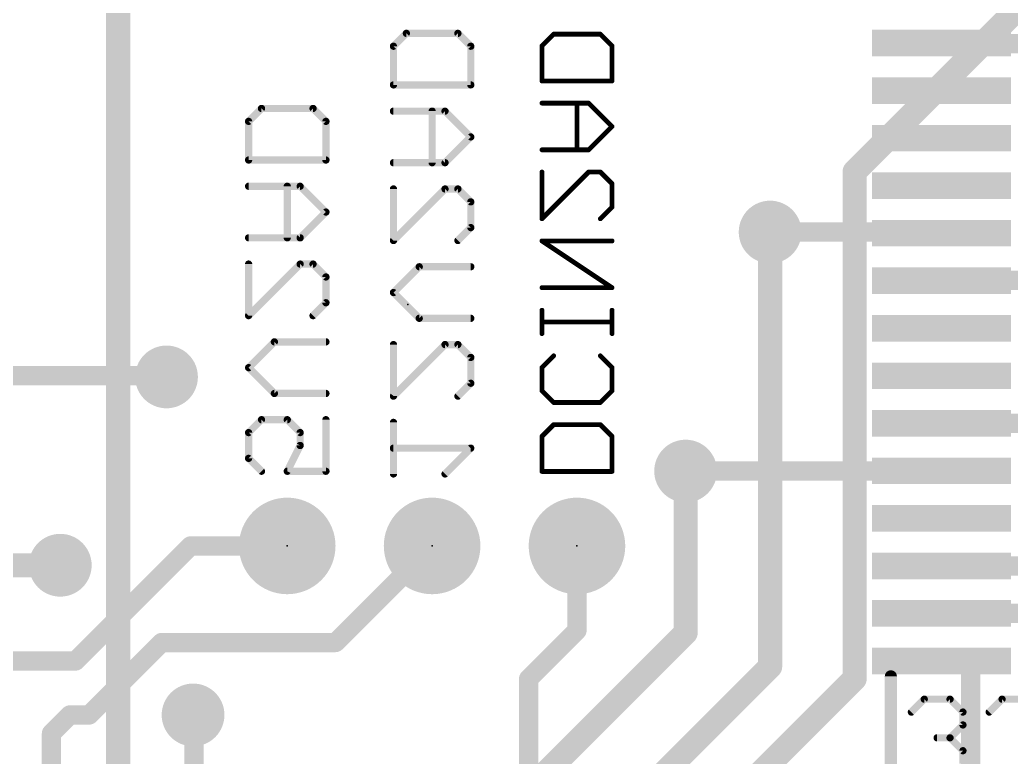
# Model space of a CAD drawing. Extents: x -19 to 124, y 0 to 88.
# Drawn here: x 46.72 to 57.15, y 54.93 to 62.68 of the extents above; entities that cross this region are included whole.
import ezdxf

# ---------------------------------------------------------------- set-up
doc = ezdxf.new("R2010")
doc.units = 0
for name, color, linetype in [('1', 12, 'CONTINUOUS'), ('15', 21, 'CONTINUOUS'), ('16', 132, 'CONTINUOUS'), ('17', 110, 'CONTINUOUS'), ('18', 110, 'CONTINUOUS'), ('2', 110, 'CONTINUOUS'), ('21', 253, 'CONTINUOUS'), ('23', 53, 'CONTINUOUS'), ('26', 251, 'CONTINUOUS')]:
    doc.layers.add(name, color=color, linetype=linetype)

# ---------------------------------------------------------------- blocks, each defined once
blk = doc.blocks.new('ROUNDP')
at = {"const_width": 0.5}
blk.add_lwpolyline([(0, -0.25, 1), (0, 0.25, 1), (0, -0.25)], format="xyb", dxfattribs=at)
blk = doc.blocks.new('RECT')
blk.add_solid([(-0.5, -0.5), (0.5, -0.5), (-0.5, 0.5), (0.5, 0.5)])
blk = doc.blocks.new('ROUNDV')
at = {"const_width": 0.5}
blk.add_lwpolyline([(0, -0.25, 1), (0, 0.25, 1), (0, -0.25)], format="xyb", dxfattribs=at)

msp = doc.modelspace()

# ---------------------------------------------------------------- linework, layer by layer
at = {"layer": '1', "const_width": 0.2032}
for points in [[(56.4134, 62.44), (56.4642, 62.4332)], [(56.4642, 62.4332), (60.0456, 62.4332)], [(54.61, 60.452), (56.4014, 60.452)], [(56.4014, 60.452), (56.4134, 60.44)], [(56.4174, 59.944), (56.4134, 59.94)], [(57.531, 59.944), (56.4174, 59.944)], [(45.1866, 58.94), (48.248, 58.94)], [(48.248, 58.94), (48.26, 58.928)], [(58.7429, 58.44), (56.4134, 58.44)], [(53.721, 57.9374), (56.3854, 57.9374)], [(56.3854, 57.9374), (56.4134, 57.94)], [(47.304, 55.94), (48.514, 57.15)], [(48.514, 57.15), (49.53, 57.15)], [(50.038, 56.134), (51.054, 57.15)], [(52.578, 57.15), (52.578, 56.261)], [(47.1424, 56.9468), (45.1934, 56.9468)], [(56.4134, 56.94), (57.741, 56.94)], [(56.4134, 56.44), (57.352, 56.44)], [(52.578, 56.261), (52.07, 55.753)], [(47.4472, 55.372), (48.2092, 56.134)], [(48.2092, 56.134), (50.038, 56.134)], [(45.1866, 55.94), (47.304, 55.94)], [(56.4134, 55.94), (56.7182, 55.94)], [(56.7182, 55.94), (56.7182, 50.0634)], [(52.07, 55.753), (52.07, 54.0966)], [(47.05, 55.178), (47.244, 55.372)], [(47.244, 55.372), (47.4472, 55.372)], [(48.55, 55.2344), (48.5394, 55.372)], [(47.05, 54.0766), (47.05, 55.178)], [(48.55, 54.0766), (48.55, 55.2344)]]:
    msp.add_lwpolyline(points, dxfattribs=at)
at = {"layer": '1', "const_width": 0.1016}
for points in [[(56.4201, 62.4904, 1), (56.4067, 62.3896)], [(56.4642, 62.484, 1), (56.4642, 62.3824)], [(56.4575, 62.3828, 1), (56.4709, 62.4836)], [(54.61, 60.5028, 1), (54.61, 60.4012)], [(56.4373, 60.4879, 1), (56.3655, 60.4161)], [(56.3775, 60.4041, 1), (56.4493, 60.4759)], [(56.4014, 60.4012, 1), (56.4014, 60.5028)], [(56.3775, 59.9759, 1), (56.4493, 59.9041)], [(56.4174, 59.9948, 1), (56.4174, 59.8932)], [(56.4533, 59.9081, 1), (56.3815, 59.9799)], [(48.2839, 58.9759, 1), (48.2121, 58.9041)], [(48.248, 58.8892, 1), (48.248, 58.9908)], [(48.2241, 58.8921, 1), (48.2959, 58.9639)], [(56.4134, 58.4908, 1), (56.4134, 58.3892)], [(53.721, 57.9882, 1), (53.721, 57.8866)], [(56.3807, 57.988, 1), (56.3901, 57.8868)], [(56.3854, 57.8866, 1), (56.3854, 57.9882)], [(56.4181, 57.8894, 1), (56.4087, 57.9906)], [(48.514, 57.2008, 1), (48.514, 57.0992)], [(48.5499, 57.1141, 1), (48.4781, 57.1859)], [(49.53, 57.0992, 1), (49.53, 57.2008)], [(51.0899, 57.1141, 1), (51.0181, 57.1859)], [(52.6288, 57.15, 1), (52.5272, 57.15)], [(47.1424, 56.896, 1), (47.1424, 56.9976)], [(56.4134, 56.9908, 1), (56.4134, 56.8892)], [(56.4134, 56.4908, 1), (56.4134, 56.3892)], [(52.6139, 56.2251, 1), (52.5421, 56.2969)], [(48.2092, 56.1848, 1), (48.2092, 56.0832)], [(48.2451, 56.0981, 1), (48.1733, 56.1699)], [(50.0021, 56.1699, 1), (50.0739, 56.0981)], [(50.038, 56.0832, 1), (50.038, 56.1848)], [(52.5272, 56.261, 1), (52.6288, 56.261)], [(47.2681, 55.9759, 1), (47.3399, 55.9041)], [(47.304, 55.8892, 1), (47.304, 55.9908)], [(56.4134, 55.9908, 1), (56.4134, 55.8892)], [(56.769, 55.94, 1), (56.6674, 55.94)], [(56.7182, 55.8892, 1), (56.7182, 55.9908)], [(52.1208, 55.753, 1), (52.0192, 55.753)], [(52.0341, 55.7889, 1), (52.1059, 55.7171)], [(47.244, 55.4228, 1), (47.244, 55.3212)], [(47.2799, 55.3361, 1), (47.2081, 55.4079)], [(47.4113, 55.4079, 1), (47.4831, 55.3361)], [(47.4472, 55.3212, 1), (47.4472, 55.4228)], [(48.59, 55.3759, 1), (48.4888, 55.3681)], [(47.1008, 55.178, 1), (46.9992, 55.178)], [(48.6008, 55.2344, 1), (48.4992, 55.2344)], [(48.4994, 55.2305, 1), (48.6006, 55.2383)], [(47.0141, 55.2139, 1), (47.0859, 55.1421)]]:
    msp.add_lwpolyline(points, format="xyb", dxfattribs=at)
at = {"layer": '15', "const_width": 0.254}
msp.add_lwpolyline([(47.752, 48.26), (47.752, 66.04)], dxfattribs=at)
at = {"layer": '16', "const_width": 0.254}
for points in [[(55.499, 61.087), (60.325, 65.913)], [(55.499, 55.753), (55.499, 61.087)], [(54.61, 55.88), (54.61, 60.452)], [(53.721, 56.2356), (53.721, 57.9374)], [(53.721, 56.2356), (49.0982, 51.6128)], [(50.8, 52.07), (54.61, 55.88)], [(52.705, 52.959), (55.499, 55.753)]]:
    msp.add_lwpolyline(points, dxfattribs=at)
at = {"layer": '16', "const_width": 0.127}
for points in [[(55.5625, 61.087, 1), (55.4355, 61.087)], [(55.4541, 61.1319, 1), (55.5439, 61.0421)], [(54.6735, 60.452, 1), (54.5465, 60.452)], [(53.7845, 57.9374, 1), (53.6575, 57.9374)], [(53.7659, 56.1907, 1), (53.6761, 56.2805)], [(53.6575, 56.2356, 1), (53.7845, 56.2356)], [(54.6549, 55.8351, 1), (54.5651, 55.9249)], [(54.5465, 55.88, 1), (54.6735, 55.88)], [(55.4355, 55.753, 1), (55.5625, 55.753)], [(55.5439, 55.7081, 1), (55.4541, 55.7979)]]:
    msp.add_lwpolyline(points, format="xyb", dxfattribs=at)
at = {"layer": '2', "const_width": 0.254}
msp.add_lwpolyline([(45.3644, 56.9468), (47.1424, 56.9468)], dxfattribs=at)
at = {"layer": '2', "const_width": 0.127}
msp.add_lwpolyline([(47.1424, 56.8833, 1), (47.1424, 57.0103)], format="xyb", dxfattribs=at)
at = {"layer": '21'}
for points, const_width in [([(55.88, 55.7784), (55.88, 54.61)], 0.127), ([(56.0959, 55.4022), (56.2315, 55.5378)], 0.0762), ([(56.2315, 55.5378), (56.5026, 55.5378)], 0.0762), ([(56.5026, 55.5378), (56.6382, 55.4022)], 0.0762), ([(56.9145, 55.4022), (57.0501, 55.5378)], 0.0762), ([(57.0501, 55.5378), (57.3212, 55.5378)], 0.0762), ([(56.6382, 55.4022), (56.6382, 55.2666)], 0.0762), ([(56.6382, 55.2666), (56.5026, 55.131)], 0.0762), ([(56.5026, 55.131), (56.3671, 55.131)], 0.0762), ([(56.5026, 55.131), (56.6382, 54.9955)], 0.0762), ([(56.6382, 54.9955), (56.6382, 54.8599)], 0.0762)]:
    msp.add_lwpolyline(points, dxfattribs=dict(at, const_width=const_width))
for points, const_width in [([(55.9118, 55.7784, 1), (55.8483, 55.7784)], 0.0635), ([(56.2315, 55.5568, 1), (56.2315, 55.5187)], 0.0381), ([(56.245, 55.5243, 1), (56.218, 55.5513)], 0.0381), ([(56.5161, 55.5513, 1), (56.4892, 55.5243)], 0.0381), ([(56.5026, 55.5187, 1), (56.5026, 55.5568)], 0.0381), ([(57.0501, 55.5568, 1), (57.0501, 55.5187)], 0.0381), ([(57.0635, 55.5243, 1), (57.0366, 55.5513)], 0.0381), ([(56.0824, 55.4157, 1), (56.1094, 55.3887)], 0.0381), ([(56.6573, 55.4022, 1), (56.6192, 55.4022)], 0.0381), ([(56.6248, 55.3887, 1), (56.6517, 55.4157)], 0.0381), ([(56.901, 55.4157, 1), (56.9279, 55.3887)], 0.0381), ([(56.6192, 55.2666, 1), (56.6573, 55.2666)], 0.0381), ([(56.6517, 55.2532, 1), (56.6248, 55.2801)], 0.0381), ([(56.3671, 55.1501, 1), (56.3671, 55.112)], 0.0381), ([(56.5161, 55.1445, 1), (56.4892, 55.1176)], 0.0381), ([(56.5026, 55.112, 1), (56.5026, 55.1501)], 0.0381), ([(56.4892, 55.1445, 1), (56.5161, 55.1176)], 0.0381), ([(56.6573, 54.9955, 1), (56.6192, 54.9955)], 0.0381), ([(56.6248, 54.982, 1), (56.6517, 55.0089)], 0.0381)]:
    msp.add_lwpolyline(points, format="xyb", dxfattribs=dict(at, const_width=const_width))
at = {"layer": '23'}
for p in [(50.8, 59.69), (49.53, 57.15), (51.054, 57.15), (52.578, 57.15)]:
    msp.add_point(p, dxfattribs=at)
at = {"layer": '26'}
for points, const_width in [([(50.6476, 62.407), (50.7832, 62.5426)], 0.0762), ([(50.7832, 62.5426), (51.3255, 62.5426)], 0.0762), ([(51.3255, 62.5426), (51.4611, 62.407)], 0.0762), ([(52.2097, 62.4107), (52.3326, 62.5336)], 0.0508), ([(52.3326, 62.5336), (52.8241, 62.5336)], 0.0508), ([(52.8241, 62.5336), (52.9469, 62.4107)], 0.0508), ([(50.6476, 62.0003), (50.6476, 62.407)], 0.0762), ([(51.4611, 62.407), (51.4611, 62.0003)], 0.0762), ([(52.2097, 62.0421), (52.2097, 62.4107)], 0.0508), ([(52.9469, 62.4107), (52.9469, 62.0421)], 0.0508), ([(52.9469, 62.0421), (52.2097, 62.0421)], 0.0508), ([(51.4611, 62.0003), (50.6476, 62.0003)], 0.0762), ([(49.1236, 61.6167), (49.2592, 61.7523)], 0.0762), ([(49.2592, 61.7523), (49.8015, 61.7523)], 0.0762), ([(49.8015, 61.7523), (49.9371, 61.6167)], 0.0762), ([(51.1899, 61.724), (50.6476, 61.724)], 0.0762), ([(51.0543, 61.1817), (51.0543, 61.724)], 0.0762), ([(51.4611, 61.4528), (51.1899, 61.724)], 0.0762), ([(52.7012, 61.8086), (52.2097, 61.8086)], 0.0508), ([(52.5783, 61.3171), (52.5783, 61.8086)], 0.0508), ([(52.9469, 61.5628), (52.7012, 61.8086)], 0.0508), ([(49.1236, 61.21), (49.1236, 61.6167)], 0.0762), ([(49.9371, 61.6167), (49.9371, 61.21)], 0.0762), ([(52.7012, 61.3171), (52.9469, 61.5628)], 0.0508), ([(51.1899, 61.1817), (51.4611, 61.4528)], 0.0762), ([(52.2097, 61.3171), (52.7012, 61.3171)], 0.0508), ([(49.9371, 61.21), (49.1236, 61.21)], 0.0762), ([(50.6476, 61.1817), (51.1899, 61.1817)], 0.0762), ([(52.2097, 61.0836), (52.2097, 60.5921)], 0.0508), ([(52.2097, 60.5921), (52.7012, 61.0836)], 0.0508), ([(52.7012, 61.0836), (52.8241, 61.0836)], 0.0508), ([(52.8241, 61.0836), (52.9469, 60.9607)], 0.0508), ([(49.6659, 60.9337), (49.1236, 60.9337)], 0.0762), ([(49.5303, 60.3914), (49.5303, 60.9337)], 0.0762), ([(49.9371, 60.6625), (49.6659, 60.9337)], 0.0762), ([(50.6476, 60.9054), (50.6476, 60.3631)], 0.0762), ([(50.6476, 60.3631), (51.1899, 60.9054)], 0.0762), ([(51.1899, 60.9054), (51.3255, 60.9054)], 0.0762), ([(51.3255, 60.9054), (51.4611, 60.7698)], 0.0762), ([(52.9469, 60.9607), (52.9469, 60.7149)], 0.0508), ([(51.4611, 60.7698), (51.4611, 60.4987)], 0.0762), ([(49.6659, 60.3914), (49.9371, 60.6625)], 0.0762), ([(52.9469, 60.7149), (52.8241, 60.5921)], 0.0508), ([(51.4611, 60.4987), (51.3255, 60.3631)], 0.0762), ([(49.1236, 60.3914), (49.6659, 60.3914)], 0.0762), ([(52.9469, 59.867), (52.2097, 60.3585)], 0.0508), ([(52.2097, 60.3585), (52.9469, 60.3585)], 0.0508), ([(49.1236, 60.1151), (49.1236, 59.5728)], 0.0762), ([(49.1236, 59.5728), (49.6659, 60.1151)], 0.0762), ([(49.6659, 60.1151), (49.8015, 60.1151)], 0.0762), ([(49.8015, 60.1151), (49.9371, 59.9796)], 0.0762), ([(50.6476, 59.8157), (50.9188, 60.0868)], 0.0762), ([(50.9188, 60.0868), (51.4611, 60.0868)], 0.0762), ([(49.9371, 59.9796), (49.9371, 59.7084)], 0.0762), ([(52.2097, 59.867), (52.9469, 59.867)], 0.0508), ([(50.9188, 59.5445), (50.6476, 59.8157)], 0.0762), ([(49.9371, 59.7084), (49.8015, 59.5728)], 0.0762), ([(52.2097, 59.3837), (52.2097, 59.6294)], 0.0508), ([(52.9469, 59.3837), (52.9469, 59.6294)], 0.0508), ([(51.4611, 59.5445), (50.9188, 59.5445)], 0.0762), ([(52.2097, 59.5066), (52.9469, 59.5066)], 0.0508), ([(49.1236, 59.0254), (49.3948, 59.2966)], 0.0762), ([(49.3948, 59.2966), (49.9371, 59.2966)], 0.0762), ([(50.6476, 59.2683), (50.6476, 58.7259)], 0.0762), ([(50.6476, 58.7259), (51.1899, 59.2683)], 0.0762), ([(51.1899, 59.2683), (51.3255, 59.2683)], 0.0762), ([(51.3255, 59.2683), (51.4611, 59.1327)], 0.0762), ([(51.4611, 59.1327), (51.4611, 58.8615)], 0.0762), ([(52.2097, 59.0273), (52.3326, 59.1502)], 0.0508), ([(52.8241, 59.1502), (52.9469, 59.0273)], 0.0508), ([(49.3948, 58.7542), (49.1236, 59.0254)], 0.0762), ([(52.2097, 58.7815), (52.2097, 59.0273)], 0.0508), ([(52.9469, 59.0273), (52.9469, 58.7815)], 0.0508), ([(51.4611, 58.8615), (51.3255, 58.7259)], 0.0762), ([(49.9371, 58.7542), (49.3948, 58.7542)], 0.0762), ([(52.3326, 58.6587), (52.2097, 58.7815)], 0.0508), ([(52.9469, 58.7815), (52.8241, 58.6587)], 0.0508), ([(52.8241, 58.6587), (52.3326, 58.6587)], 0.0508), ([(49.2592, 58.478), (49.1236, 58.3424)], 0.0762), ([(49.5303, 58.478), (49.2592, 58.478)], 0.0762), ([(49.6659, 58.3424), (49.5303, 58.478)], 0.0762), ([(49.9371, 58.478), (49.9371, 57.9357)], 0.0762), ([(50.6476, 57.9074), (50.6476, 58.4497)], 0.0762), ([(52.2097, 58.3023), (52.3326, 58.4251)], 0.0508), ([(52.3326, 58.4251), (52.8241, 58.4251)], 0.0508), ([(52.8241, 58.4251), (52.9469, 58.3023)], 0.0508), ([(49.1236, 58.3424), (49.1236, 58.0712)], 0.0762), ([(49.6659, 58.2068), (49.6659, 58.3424)], 0.0762), ([(52.2097, 57.9336), (52.2097, 58.3023)], 0.0508), ([(52.9469, 58.3023), (52.9469, 57.9336)], 0.0508), ([(49.5303, 57.9357), (49.6659, 58.2068)], 0.0762), ([(51.4611, 58.1785), (50.6476, 58.1785)], 0.0762), ([(51.1899, 57.9074), (51.4611, 58.1785)], 0.0762), ([(49.1236, 58.0712), (49.2592, 57.9357)], 0.0762), ([(49.9371, 57.9357), (49.5303, 57.9357)], 0.0762), ([(52.9469, 57.9336), (52.2097, 57.9336)], 0.0508)]:
    msp.add_lwpolyline(points, dxfattribs=dict(at, const_width=const_width))
for points, const_width in [([(50.7832, 62.5616, 1), (50.7832, 62.5235)], 0.0381), ([(50.7967, 62.5291, 1), (50.7697, 62.5561)], 0.0381), ([(51.339, 62.5561, 1), (51.312, 62.5291)], 0.0381), ([(51.3255, 62.5235, 1), (51.3255, 62.5616)], 0.0381), ([(52.3326, 62.5463, 1), (52.3326, 62.5209)], 0.0254), ([(52.3415, 62.5246, 1), (52.3236, 62.5426)], 0.0254), ([(52.833, 62.5426, 1), (52.8151, 62.5246)], 0.0254), ([(52.8241, 62.5209, 1), (52.8241, 62.5463)], 0.0254), ([(50.6667, 62.407, 1), (50.6286, 62.407)], 0.0381), ([(50.6341, 62.4205, 1), (50.6611, 62.3935)], 0.0381), ([(51.4801, 62.407, 1), (51.442, 62.407)], 0.0381), ([(51.4476, 62.3935, 1), (51.4746, 62.4205)], 0.0381), ([(52.2224, 62.4107, 1), (52.197, 62.4107)], 0.0254), ([(52.2007, 62.4197, 1), (52.2187, 62.4017)], 0.0254), ([(52.9596, 62.4107, 1), (52.9342, 62.4107)], 0.0254), ([(52.9379, 62.4017, 1), (52.9559, 62.4197)], 0.0254), ([(52.2097, 62.0548, 1), (52.2097, 62.0294)], 0.0254), ([(52.197, 62.0421, 1), (52.2224, 62.0421)], 0.0254), ([(52.9342, 62.0421, 1), (52.9596, 62.0421)], 0.0254), ([(52.9469, 62.0294, 1), (52.9469, 62.0548)], 0.0254), ([(50.6476, 62.0193, 1), (50.6476, 61.9812)], 0.0381), ([(50.6286, 62.0003, 1), (50.6667, 62.0003)], 0.0381), ([(51.442, 62.0003, 1), (51.4801, 62.0003)], 0.0381), ([(51.4611, 61.9812, 1), (51.4611, 62.0193)], 0.0381), ([(49.2592, 61.7713, 1), (49.2592, 61.7332)], 0.0381), ([(49.2727, 61.7388, 1), (49.2457, 61.7658)], 0.0381), ([(49.815, 61.7658, 1), (49.788, 61.7388)], 0.0381), ([(49.8015, 61.7332, 1), (49.8015, 61.7713)], 0.0381), ([(50.6476, 61.7431, 1), (50.6476, 61.705)], 0.0381), ([(51.0734, 61.724, 1), (51.0353, 61.724)], 0.0381), ([(51.2034, 61.7375, 1), (51.1765, 61.7105)], 0.0381), ([(51.1899, 61.705, 1), (51.1899, 61.7431)], 0.0381), ([(52.2097, 61.8213, 1), (52.2097, 61.7959)], 0.0254), ([(52.591, 61.8086, 1), (52.5656, 61.8086)], 0.0254), ([(52.7102, 61.8176, 1), (52.6922, 61.7996)], 0.0254), ([(52.7012, 61.7959, 1), (52.7012, 61.8213)], 0.0254), ([(49.1427, 61.6167, 1), (49.1046, 61.6167)], 0.0381), ([(49.1101, 61.6302, 1), (49.1371, 61.6032)], 0.0381), ([(49.9561, 61.6167, 1), (49.918, 61.6167)], 0.0381), ([(49.9236, 61.6032, 1), (49.9506, 61.6302)], 0.0381), ([(52.9559, 61.5539, 1), (52.9379, 61.5718)], 0.0254), ([(52.9379, 61.5539, 1), (52.9559, 61.5718)], 0.0254), ([(51.4746, 61.4394, 1), (51.4476, 61.4663)], 0.0381), ([(51.4476, 61.4394, 1), (51.4746, 61.4663)], 0.0381), ([(52.2097, 61.3298, 1), (52.2097, 61.3044)], 0.0254), ([(52.5656, 61.3171, 1), (52.591, 61.3171)], 0.0254), ([(52.6922, 61.3261, 1), (52.7102, 61.3081)], 0.0254), ([(52.7012, 61.3044, 1), (52.7012, 61.3298)], 0.0254), ([(49.1236, 61.229, 1), (49.1236, 61.1909)], 0.0381), ([(49.1046, 61.21, 1), (49.1427, 61.21)], 0.0381), ([(49.918, 61.21, 1), (49.9561, 61.21)], 0.0381), ([(49.9371, 61.1909, 1), (49.9371, 61.229)], 0.0381), ([(50.6476, 61.2007, 1), (50.6476, 61.1626)], 0.0381), ([(51.1899, 61.1626, 1), (51.1899, 61.2007)], 0.0381), ([(51.0353, 61.1817, 1), (51.0734, 61.1817)], 0.0381), ([(51.1765, 61.1951, 1), (51.2034, 61.1682)], 0.0381), ([(52.2224, 61.0836, 1), (52.197, 61.0836)], 0.0254), ([(52.7012, 61.0963, 1), (52.7012, 61.0709)], 0.0254), ([(52.7102, 61.0746, 1), (52.6922, 61.0925)], 0.0254), ([(52.833, 61.0925, 1), (52.8151, 61.0746)], 0.0254), ([(52.8241, 61.0709, 1), (52.8241, 61.0963)], 0.0254), ([(49.1236, 60.9528, 1), (49.1236, 60.9147)], 0.0381), ([(49.5494, 60.9337, 1), (49.5113, 60.9337)], 0.0381), ([(49.6794, 60.9472, 1), (49.6525, 60.9202)], 0.0381), ([(49.6659, 60.9147, 1), (49.6659, 60.9528)], 0.0381), ([(50.6667, 60.9054, 1), (50.6286, 60.9054)], 0.0381), ([(51.1899, 60.9245, 1), (51.1899, 60.8864)], 0.0381), ([(51.2034, 60.892, 1), (51.1765, 60.9189)], 0.0381), ([(51.339, 60.9189, 1), (51.312, 60.892)], 0.0381), ([(51.3255, 60.8864, 1), (51.3255, 60.9245)], 0.0381), ([(52.9596, 60.9607, 1), (52.9342, 60.9607)], 0.0254), ([(52.9379, 60.9517, 1), (52.9559, 60.9697)], 0.0254), ([(51.4801, 60.7698, 1), (51.442, 60.7698)], 0.0381), ([(51.4476, 60.7564, 1), (51.4746, 60.7833)], 0.0381), ([(49.9506, 60.6491, 1), (49.9236, 60.676)], 0.0381), ([(52.9342, 60.7149, 1), (52.9596, 60.7149)], 0.0254), ([(52.9559, 60.706, 1), (52.9379, 60.7239)], 0.0254), ([(49.9236, 60.6491, 1), (49.9506, 60.676)], 0.0381), ([(52.2007, 60.601, 1), (52.2187, 60.5831)], 0.0254), ([(52.197, 60.5921, 1), (52.2224, 60.5921)], 0.0254), ([(52.8151, 60.601, 1), (52.833, 60.5831)], 0.0254), ([(51.442, 60.4987, 1), (51.4801, 60.4987)], 0.0381), ([(51.4746, 60.4852, 1), (51.4476, 60.5121)], 0.0381), ([(49.1236, 60.4104, 1), (49.1236, 60.3723)], 0.0381), ([(49.5113, 60.3914, 1), (49.5494, 60.3914)], 0.0381), ([(49.6525, 60.4049, 1), (49.6794, 60.3779)], 0.0381), ([(49.6659, 60.3723, 1), (49.6659, 60.4104)], 0.0381), ([(50.6341, 60.3766, 1), (50.6611, 60.3496)], 0.0381), ([(51.312, 60.3766, 1), (51.339, 60.3496)], 0.0381), ([(52.2167, 60.3691, 1), (52.2027, 60.348)], 0.0254), ([(52.2097, 60.3712, 1), (52.2097, 60.3458)], 0.0254), ([(52.9469, 60.3458, 1), (52.9469, 60.3712)], 0.0254), ([(50.6286, 60.3631, 1), (50.6667, 60.3631)], 0.0381), ([(49.1427, 60.1151, 1), (49.1046, 60.1151)], 0.0381), ([(49.6659, 60.1342, 1), (49.6659, 60.0961)], 0.0381), ([(49.6794, 60.1017, 1), (49.6525, 60.1286)], 0.0381), ([(49.815, 60.1286, 1), (49.788, 60.1017)], 0.0381), ([(49.8015, 60.0961, 1), (49.8015, 60.1342)], 0.0381), ([(50.9188, 60.1059, 1), (50.9188, 60.0678)], 0.0381), ([(50.9322, 60.0734, 1), (50.9053, 60.1003)], 0.0381), ([(51.4611, 60.0678, 1), (51.4611, 60.1059)], 0.0381), ([(49.9561, 59.9796, 1), (49.918, 59.9796)], 0.0381), ([(49.9236, 59.9661, 1), (49.9506, 59.993)], 0.0381), ([(52.2097, 59.8797, 1), (52.2097, 59.8543)], 0.0254), ([(52.9399, 59.8565, 1), (52.954, 59.8776)], 0.0254), ([(52.9469, 59.8543, 1), (52.9469, 59.8797)], 0.0254), ([(50.6611, 59.8292, 1), (50.6341, 59.8022)], 0.0381), ([(50.6341, 59.8292, 1), (50.6611, 59.8022)], 0.0381), ([(49.918, 59.7084, 1), (49.9561, 59.7084)], 0.0381), ([(49.9506, 59.6949, 1), (49.9236, 59.7219)], 0.0381), ([(52.2224, 59.6294, 1), (52.197, 59.6294)], 0.0254), ([(52.9596, 59.6294, 1), (52.9342, 59.6294)], 0.0254), ([(49.1101, 59.5863, 1), (49.1371, 59.5593)], 0.0381), ([(49.1046, 59.5728, 1), (49.1427, 59.5728)], 0.0381), ([(49.788, 59.5863, 1), (49.815, 59.5593)], 0.0381), ([(50.9188, 59.5636, 1), (50.9188, 59.5255)], 0.0381), ([(50.9053, 59.531, 1), (50.9322, 59.558)], 0.0381), ([(51.4611, 59.5255, 1), (51.4611, 59.5636)], 0.0381), ([(52.2097, 59.5193, 1), (52.2097, 59.4939)], 0.0254), ([(52.9469, 59.4939, 1), (52.9469, 59.5193)], 0.0254), ([(52.197, 59.3837, 1), (52.2224, 59.3837)], 0.0254), ([(52.9342, 59.3837, 1), (52.9596, 59.3837)], 0.0254), ([(49.3948, 59.3156, 1), (49.3948, 59.2775)], 0.0381), ([(49.4082, 59.2831, 1), (49.3813, 59.31)], 0.0381), ([(49.9371, 59.2775, 1), (49.9371, 59.3156)], 0.0381), ([(50.6667, 59.2683, 1), (50.6286, 59.2683)], 0.0381), ([(51.1899, 59.2873, 1), (51.1899, 59.2492)], 0.0381), ([(51.2034, 59.2548, 1), (51.1765, 59.2817)], 0.0381), ([(51.339, 59.2817, 1), (51.312, 59.2548)], 0.0381), ([(51.3255, 59.2492, 1), (51.3255, 59.2873)], 0.0381), ([(51.4801, 59.1327, 1), (51.442, 59.1327)], 0.0381), ([(51.4476, 59.1192, 1), (51.4746, 59.1462)], 0.0381), ([(52.3415, 59.1412, 1), (52.3236, 59.1591)], 0.0254), ([(52.833, 59.1591, 1), (52.8151, 59.1412)], 0.0254), ([(49.1371, 59.0389, 1), (49.1101, 59.0119)], 0.0381), ([(49.1101, 59.0389, 1), (49.1371, 59.0119)], 0.0381), ([(52.2224, 59.0273, 1), (52.197, 59.0273)], 0.0254), ([(52.2007, 59.0363, 1), (52.2187, 59.0183)], 0.0254), ([(52.9596, 59.0273, 1), (52.9342, 59.0273)], 0.0254), ([(52.9379, 59.0183, 1), (52.9559, 59.0363)], 0.0254), ([(51.442, 58.8615, 1), (51.4801, 58.8615)], 0.0381), ([(51.4746, 58.8481, 1), (51.4476, 58.875)], 0.0381), ([(49.3948, 58.7733, 1), (49.3948, 58.7352)], 0.0381), ([(49.3813, 58.7408, 1), (49.4082, 58.7677)], 0.0381), ([(49.9371, 58.7352, 1), (49.9371, 58.7733)], 0.0381), ([(50.6341, 58.7394, 1), (50.6611, 58.7125)], 0.0381), ([(50.6286, 58.7259, 1), (50.6667, 58.7259)], 0.0381), ([(51.312, 58.7394, 1), (51.339, 58.7125)], 0.0381), ([(52.2187, 58.7905, 1), (52.2007, 58.7726)], 0.0254), ([(52.197, 58.7815, 1), (52.2224, 58.7815)], 0.0254), ([(52.9342, 58.7815, 1), (52.9596, 58.7815)], 0.0254), ([(52.9559, 58.7726, 1), (52.9379, 58.7905)], 0.0254), ([(52.3326, 58.6714, 1), (52.3326, 58.646)], 0.0254), ([(52.3236, 58.6497, 1), (52.3415, 58.6676)], 0.0254), ([(52.8151, 58.6676, 1), (52.833, 58.6497)], 0.0254), ([(52.8241, 58.646, 1), (52.8241, 58.6714)], 0.0254), ([(49.2592, 58.497, 1), (49.2592, 58.4589)], 0.0381), ([(49.2727, 58.4645, 1), (49.2457, 58.4914)], 0.0381), ([(49.5438, 58.4914, 1), (49.5169, 58.4645)], 0.0381), ([(49.5303, 58.4589, 1), (49.5303, 58.497)], 0.0381), ([(49.9561, 58.478, 1), (49.918, 58.478)], 0.0381), ([(50.6667, 58.4497, 1), (50.6286, 58.4497)], 0.0381), ([(52.3326, 58.4378, 1), (52.3326, 58.4124)], 0.0254), ([(52.3415, 58.4161, 1), (52.3236, 58.4341)], 0.0254), ([(52.833, 58.4341, 1), (52.8151, 58.4161)], 0.0254), ([(52.8241, 58.4124, 1), (52.8241, 58.4378)], 0.0254), ([(49.1427, 58.3424, 1), (49.1046, 58.3424)], 0.0381), ([(49.1101, 58.3559, 1), (49.1371, 58.3289)], 0.0381), ([(49.685, 58.3424, 1), (49.6469, 58.3424)], 0.0381), ([(49.6525, 58.3289, 1), (49.6794, 58.3559)], 0.0381), ([(52.2224, 58.3023, 1), (52.197, 58.3023)], 0.0254), ([(52.2007, 58.3112, 1), (52.2187, 58.2933)], 0.0254), ([(52.9596, 58.3023, 1), (52.9342, 58.3023)], 0.0254), ([(52.9379, 58.2933, 1), (52.9559, 58.3112)], 0.0254), ([(49.6469, 58.2068, 1), (49.685, 58.2068)], 0.0381), ([(49.683, 58.1983, 1), (49.6489, 58.2153)], 0.0381), ([(50.6476, 58.1976, 1), (50.6476, 58.1595)], 0.0381), ([(51.4746, 58.1651, 1), (51.4476, 58.192)], 0.0381), ([(51.4611, 58.1595, 1), (51.4611, 58.1976)], 0.0381), ([(49.1371, 58.0847, 1), (49.1101, 58.0578)], 0.0381), ([(49.1046, 58.0712, 1), (49.1427, 58.0712)], 0.0381), ([(49.2457, 57.9222, 1), (49.2727, 57.9491)], 0.0381), ([(49.5303, 57.9547, 1), (49.5303, 57.9166)], 0.0381), ([(49.5133, 57.9442, 1), (49.5474, 57.9271)], 0.0381), ([(49.918, 57.9357, 1), (49.9561, 57.9357)], 0.0381), ([(49.9371, 57.9166, 1), (49.9371, 57.9547)], 0.0381), ([(50.6286, 57.9074, 1), (50.6667, 57.9074)], 0.0381), ([(51.1765, 57.9208, 1), (51.2034, 57.8939)], 0.0381), ([(52.2097, 57.9463, 1), (52.2097, 57.9209)], 0.0254), ([(52.197, 57.9336, 1), (52.2224, 57.9336)], 0.0254), ([(52.9342, 57.9336, 1), (52.9596, 57.9336)], 0.0254), ([(52.9469, 57.9209, 1), (52.9469, 57.9463)], 0.0254)]:
    msp.add_lwpolyline(points, format="xyb", dxfattribs=dict(at, const_width=const_width))

# ---------------------------------------------------------------- block references
at = {"layer": '1', "xscale": 0.2794, "yscale": 1.462, "rotation": 270}
for p in [(56.4134, 62.44), (56.4134, 61.94), (56.4134, 61.44), (56.4134, 60.94), (56.4134, 60.44), (56.4134, 59.94), (56.4134, 59.44), (56.4134, 58.94), (56.4134, 58.44), (56.4134, 57.94), (56.4134, 57.44), (56.4134, 56.94), (56.4134, 56.44), (56.4134, 55.94)]:
    msp.add_blockref('RECT', p, dxfattribs=at)
at = {"layer": '17', "xscale": 1.016, "yscale": 1.016}
for p in [(49.53, 57.15), (49.53, 57.15), (49.53, 57.15), (49.53, 57.15), (51.054, 57.15), (51.054, 57.15), (51.054, 57.15), (51.054, 57.15), (52.578, 57.15), (52.578, 57.15), (52.578, 57.15), (52.578, 57.15)]:
    msp.add_blockref('ROUNDP', p, dxfattribs=at)
at = {"layer": '18', "xscale": 0.6604, "yscale": 0.6604}
for p in [(54.61, 60.452), (54.61, 60.452), (48.26, 58.928), (48.26, 58.928), (53.721, 57.9374), (53.721, 57.9374), (47.1424, 56.9468), (47.1424, 56.9468), (48.5394, 55.372), (48.5394, 55.372)]:
    msp.add_blockref('ROUNDV', p, dxfattribs=at)

doc.saveas('drawing.dxf')
